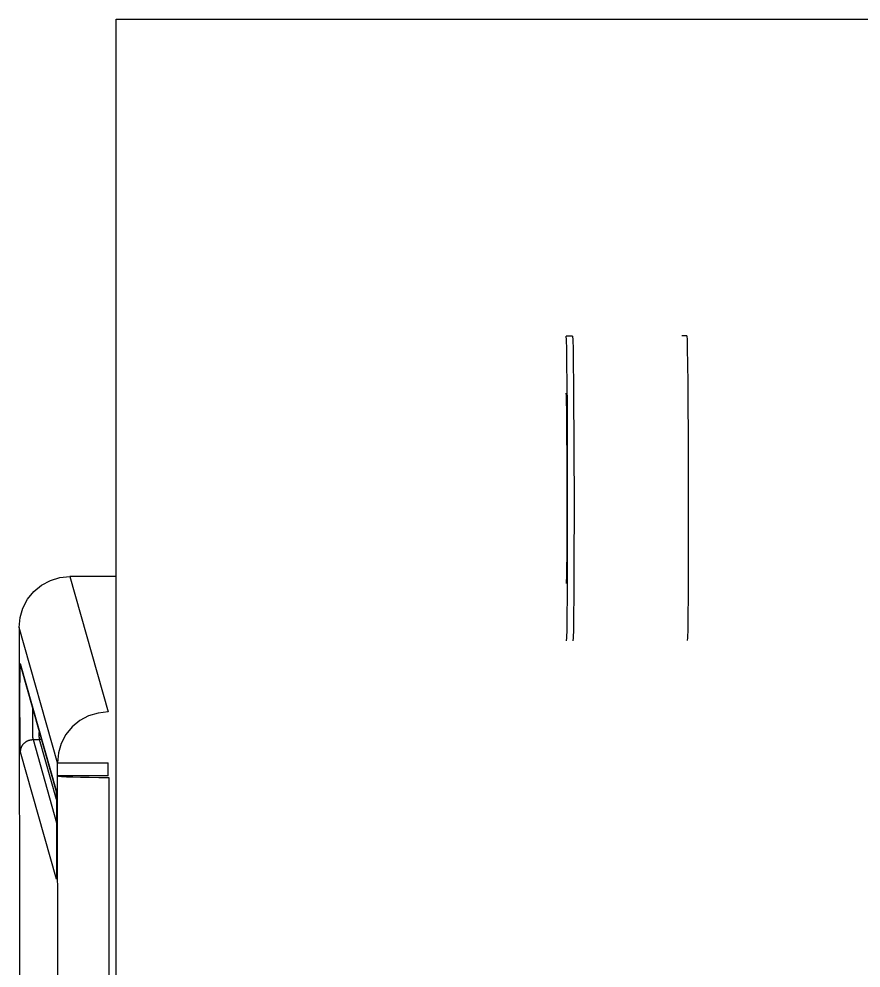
# Model space of a CAD drawing. Extents: x 2.75 to 8.34, y 2.35 to 7.17.
# Drawn here: x 7.6395 to 7.7701, y 3.8575 to 4.0046 of the extents above; entities that cross this region are included whole.
import ezdxf

# ---------------------------------------------------------------- set-up
doc = ezdxf.new("R2010")
doc.units = 0
doc.header["$LTSCALE"] = 0.5
doc.layers.add('TANGENT_LINES', color=7, linetype='CONTINUOUS')
doc.layers.add('VISIBLE', color=7, linetype='CONTINUOUS')

msp = doc.modelspace()

# ---------------------------------------------------------------- linework, layer by layer
at = {"layer": 'TANGENT_LINES'}
for p, q in [((7.64735, 3.91817), (7.65329, 3.89719)), ((7.64543, 3.8893), (7.63949, 3.91029)), ((7.63976, 3.90419), (7.63968, 3.90472)), ((7.63968, 3.90472), (7.64525, 3.88503)), ((7.64167, 3.89292), (7.64265, 3.89292)), ((7.64167, 3.89292), (7.64532, 3.88002)), ((7.64294, 3.89294), (7.64265, 3.89292)), ((7.64529, 3.8836), (7.64265, 3.89292)), ((7.64527, 3.87126), (7.6397, 3.89095)), ((7.64577, 3.6433), (7.64545, 3.88727)), ((7.65339, 3.88704), (7.65371, 3.64307))]:
    msp.add_line(p, q, dxfattribs=at)
for points in [[(7.64167, 3.89292), (7.64166, 3.89297), (7.64166, 3.89302), (7.64166, 3.89308), (7.64166, 3.89313), (7.64165, 3.89319), (7.64165, 3.89325), (7.64165, 3.89332), (7.64165, 3.89339), (7.64165, 3.89346), (7.64164, 3.89354), (7.64164, 3.89363), (7.64164, 3.89371), (7.64164, 3.89381), (7.64164, 3.8939), (7.64164, 3.894), (7.64164, 3.8941), (7.64164, 3.8942), (7.64163, 3.89431), (7.64163, 3.89441), (7.64163, 3.89452), (7.64163, 3.89463), (7.64163, 3.89474), (7.64163, 3.89485), (7.64163, 3.89496), (7.64163, 3.89507), (7.64163, 3.89519), (7.64163, 3.8953), (7.64163, 3.89541), (7.64163, 3.89553), (7.64162, 3.89564), (7.64162, 3.89575), (7.64162, 3.89587), (7.64162, 3.89598), (7.64162, 3.89609), (7.64162, 3.8962), (7.64162, 3.89631), (7.64162, 3.89642), (7.64162, 3.89653), (7.64162, 3.89664), (7.64162, 3.89675), (7.64162, 3.89686), (7.64162, 3.89696), (7.64162, 3.89707), (7.64162, 3.89718), (7.64162, 3.89728), (7.64162, 3.89739), (7.64162, 3.8975), (7.64162, 3.8976)], [(7.64265, 3.89292), (7.64265, 3.89295), (7.64265, 3.89298), (7.64265, 3.89301), (7.64264, 3.89303), (7.64264, 3.89306), (7.64264, 3.89309), (7.64264, 3.89312), (7.64264, 3.89315), (7.64264, 3.89318), (7.64264, 3.89321), (7.64264, 3.89324), (7.64264, 3.89327), (7.64263, 3.8933), (7.64263, 3.89334), (7.64263, 3.89337), (7.64263, 3.8934), (7.64263, 3.89344), (7.64263, 3.89347), (7.64263, 3.89351), (7.64263, 3.89354), (7.64263, 3.89358), (7.64263, 3.89361), (7.64263, 3.89365), (7.64263, 3.89369), (7.64263, 3.89372), (7.64263, 3.89376), (7.64262, 3.8938), (7.64262, 3.89384), (7.64262, 3.89387), (7.64262, 3.89391), (7.64262, 3.89395), (7.64262, 3.89399)], [(7.6397, 3.89095), (7.63971, 3.89101), (7.63971, 3.89108), (7.63972, 3.89114), (7.63973, 3.8912), (7.63974, 3.89127), (7.63975, 3.89133), (7.63976, 3.89139), (7.63978, 3.89146), (7.63979, 3.89152), (7.63981, 3.89158), (7.63983, 3.89164), (7.63985, 3.8917), (7.63987, 3.89176), (7.6399, 3.89182), (7.63993, 3.89187), (7.63996, 3.89193), (7.63999, 3.89199), (7.64003, 3.89204), (7.64006, 3.89209), (7.6401, 3.89214), (7.64014, 3.8922), (7.64019, 3.89224), (7.64023, 3.89229), (7.64027, 3.89234), (7.64032, 3.89239), (7.64037, 3.89243), (7.64042, 3.89247), (7.64047, 3.89251), (7.64052, 3.89255), (7.64057, 3.89259), (7.64063, 3.89262), (7.64068, 3.89266), (7.64074, 3.89269), (7.6408, 3.89272), (7.64085, 3.89274), (7.64091, 3.89277), (7.64097, 3.89279), (7.64103, 3.89281), (7.64109, 3.89282), (7.64116, 3.89284), (7.64122, 3.89285), (7.64128, 3.89287), (7.64134, 3.89288), (7.64141, 3.89289), (7.64147, 3.89289), (7.64154, 3.8929), (7.6416, 3.89291), (7.64167, 3.89292)]]:
    msp.add_lwpolyline(points, dxfattribs=at)
at = {"layer": 'VISIBLE'}
for p, q in [((7.65456, 4.00463), (7.90063, 4.00463)), ((7.65456, 3.80778), (7.65456, 4.00463)), ((7.7253, 3.95547), (7.72432, 3.95547)), ((7.72433, 3.95546), (7.72432, 3.95547)), ((7.7253, 3.95547), (7.72531, 3.95546)), ((7.74302, 3.9555), (7.74225, 3.9555)), ((7.74302, 3.9555), (7.74303, 3.95549)), ((7.72434, 3.94661), (7.72433, 3.94661)), ((7.65456, 3.91818), (7.64735, 3.91817)), ((7.63949, 3.91029), (7.63948, 3.90838)), ((7.63948, 3.90838), (7.63979, 3.6644)), ((7.63966, 3.90428), (7.63968, 3.90472)), ((7.63976, 3.90419), (7.64533, 3.8845)), ((7.64543, 3.8893), (7.6533, 3.88931)), ((7.64545, 3.88727), (7.64543, 3.8893)), ((7.65332, 3.88729), (7.6533, 3.88931)), ((7.65332, 3.88729), (7.64545, 3.88727)), ((7.64525, 3.88503), (7.64529, 3.8837)), ((7.64532, 3.88004), (7.64532, 3.87909)), ((7.64529, 3.87165), (7.64527, 3.87126)), ((7.6453, 3.87187), (7.64528, 3.87145))]:
    msp.add_line(p, q, dxfattribs=at)
for points in [[(7.72439, 3.90823), (7.72443, 3.90867), (7.72447, 3.90999), (7.7245, 3.91213), (7.72453, 3.91502), (7.72455, 3.91854), (7.72456, 3.92256), (7.72456, 3.92693), (7.72456, 3.93149), (7.72455, 3.93606), (7.72453, 3.94047), (7.72451, 3.94455), (7.72448, 3.94816), (7.72444, 3.95116), (7.72441, 3.95342), (7.72437, 3.95487), (7.72433, 3.95546)], [(7.72531, 3.95546), (7.72535, 3.95488), (7.72539, 3.95342), (7.72543, 3.95116), (7.72546, 3.94816), (7.72549, 3.94456), (7.72552, 3.94047), (7.72554, 3.93606), (7.72555, 3.93149), (7.72555, 3.92693), (7.72554, 3.92256), (7.72553, 3.91854), (7.72551, 3.91502), (7.72548, 3.91213), (7.72545, 3.90999), (7.72542, 3.90867), (7.72538, 3.90823)], [(7.74303, 3.95549), (7.74307, 3.9549), (7.74311, 3.95345), (7.74314, 3.95119), (7.74318, 3.94819), (7.74321, 3.94458), (7.74323, 3.9405), (7.74325, 3.93609), (7.74326, 3.93152), (7.74326, 3.92696), (7.74326, 3.92259), (7.74325, 3.91857), (7.74323, 3.91505), (7.7432, 3.91216), (7.74317, 3.91002), (7.74313, 3.9087), (7.74309, 3.90826)], [(7.72438, 3.91709), (7.7244, 3.91736), (7.72443, 3.91819), (7.72445, 3.91953), (7.72446, 3.92133), (7.72448, 3.92353), (7.72448, 3.92604), (7.72449, 3.92877), (7.72448, 3.93162), (7.72448, 3.93448), (7.72447, 3.93724), (7.72445, 3.93979), (7.72443, 3.94205), (7.72441, 3.94392), (7.72439, 3.94533), (7.72436, 3.94624), (7.72434, 3.94661)], [(7.63949, 3.91029), (7.63964, 3.91183), (7.64009, 3.9133), (7.64081, 3.91466), (7.64179, 3.91586), (7.64298, 3.91684), (7.64434, 3.91757), (7.64582, 3.91802), (7.64735, 3.91817)], [(7.63963, 3.89842), (7.63963, 3.89857), (7.63963, 3.89873), (7.63963, 3.89888), (7.63963, 3.89904), (7.63963, 3.89919), (7.63963, 3.89935), (7.63963, 3.8995), (7.63963, 3.89966), (7.63963, 3.89982), (7.63963, 3.89997), (7.63963, 3.90013), (7.63963, 3.90029), (7.63963, 3.90045), (7.63963, 3.90061), (7.63963, 3.90077), (7.63963, 3.90093), (7.63963, 3.90109), (7.63963, 3.90125), (7.63963, 3.90141), (7.63963, 3.90157), (7.63963, 3.90172), (7.63964, 3.90188), (7.63964, 3.90204), (7.63964, 3.90219), (7.63964, 3.90234), (7.63964, 3.90249), (7.63964, 3.90263), (7.63964, 3.90278), (7.63964, 3.90291), (7.63964, 3.90305), (7.63965, 3.90318), (7.63965, 3.90331), (7.63965, 3.90344), (7.63965, 3.90356), (7.63965, 3.90368), (7.63965, 3.9038), (7.63965, 3.90392), (7.63966, 3.90404), (7.63966, 3.90416), (7.63966, 3.90428)], [(7.6397, 3.89095), (7.6397, 3.89102), (7.63969, 3.89109), (7.63969, 3.89116), (7.63969, 3.89124), (7.63968, 3.89132), (7.63968, 3.89141), (7.63968, 3.8915), (7.63967, 3.8916), (7.63967, 3.8917), (7.63967, 3.89182), (7.63967, 3.89194), (7.63967, 3.89206), (7.63966, 3.89219), (7.63966, 3.89232), (7.63966, 3.89246), (7.63966, 3.89259), (7.63966, 3.89274), (7.63966, 3.89288), (7.63966, 3.89302), (7.63965, 3.89316), (7.63965, 3.89331), (7.63965, 3.89345), (7.63965, 3.89359), (7.63965, 3.89374), (7.63965, 3.89389), (7.63965, 3.89404), (7.63965, 3.89419), (7.63964, 3.89434), (7.63964, 3.8945), (7.63964, 3.89466), (7.63964, 3.89482), (7.63964, 3.89499), (7.63964, 3.89516), (7.63964, 3.89534), (7.63964, 3.89552), (7.63964, 3.89571), (7.63964, 3.8959), (7.63964, 3.8961), (7.63964, 3.89629), (7.63963, 3.89648), (7.63963, 3.89667), (7.63963, 3.89686), (7.63963, 3.89704), (7.63963, 3.89721), (7.63963, 3.89738), (7.63963, 3.89753), (7.63963, 3.89768), (7.63963, 3.89781), (7.63963, 3.89793), (7.63963, 3.89804), (7.63963, 3.89813), (7.63963, 3.8982), (7.63963, 3.89827), (7.63963, 3.89832), (7.63963, 3.89837), (7.63963, 3.89842)], [(7.65329, 3.89719), (7.65176, 3.89703), (7.65028, 3.89658), (7.64892, 3.89585), (7.64773, 3.89487), (7.64675, 3.89368), (7.64603, 3.89232), (7.64558, 3.89084), (7.64543, 3.8893)], [(7.64545, 3.88727), (7.64562, 3.88723), (7.64608, 3.88718), (7.64682, 3.88714), (7.64781, 3.88711), (7.64901, 3.88708), (7.65037, 3.88706), (7.65186, 3.88705), (7.65339, 3.88704)], [(7.64529, 3.8837), (7.64529, 3.88365), (7.64529, 3.88359), (7.64529, 3.88353), (7.64529, 3.88346), (7.64529, 3.8834), (7.64529, 3.88333), (7.64529, 3.88326), (7.6453, 3.88318), (7.6453, 3.8831), (7.6453, 3.88302), (7.6453, 3.88292), (7.6453, 3.88282), (7.6453, 3.88271), (7.6453, 3.8826), (7.6453, 3.88248), (7.6453, 3.88236), (7.6453, 3.88223), (7.6453, 3.8821), (7.64531, 3.88197), (7.64531, 3.88184), (7.64531, 3.88171), (7.64531, 3.88157), (7.64531, 3.88144), (7.64531, 3.88131), (7.64531, 3.88119), (7.64531, 3.88107), (7.64531, 3.88095), (7.64531, 3.88084), (7.64531, 3.88074), (7.64531, 3.88064), (7.64531, 3.88056), (7.64531, 3.88048), (7.64532, 3.88041), (7.64532, 3.88034), (7.64532, 3.88028), (7.64532, 3.88023), (7.64532, 3.88018), (7.64532, 3.88013), (7.64532, 3.88008), (7.64532, 3.88004)], [(7.64532, 3.87909), (7.64532, 3.879), (7.64532, 3.8789), (7.64532, 3.87881), (7.64532, 3.87871), (7.64532, 3.87861), (7.64532, 3.8785), (7.64532, 3.87839), (7.64532, 3.87828), (7.64532, 3.87816), (7.64532, 3.87803), (7.64532, 3.8779), (7.64532, 3.87776), (7.64532, 3.87762), (7.64532, 3.87747), (7.64532, 3.87731), (7.64532, 3.87715), (7.64532, 3.87699), (7.64532, 3.87682), (7.64532, 3.87666), (7.64532, 3.87648), (7.64532, 3.87631), (7.64532, 3.87614), (7.64532, 3.87597), (7.64532, 3.8758), (7.64532, 3.87563), (7.64532, 3.87547), (7.64532, 3.87531), (7.64532, 3.87515), (7.64532, 3.87499), (7.64532, 3.87484), (7.64532, 3.87469), (7.64532, 3.87454), (7.64532, 3.8744), (7.64532, 3.87425), (7.64532, 3.87411), (7.64532, 3.87397), (7.64532, 3.87382), (7.64532, 3.87368), (7.64531, 3.87353), (7.64531, 3.87339), (7.64531, 3.87324), (7.64531, 3.87309), (7.64531, 3.87294), (7.64531, 3.87278), (7.64531, 3.87263), (7.6453, 3.87248), (7.6453, 3.87234), (7.6453, 3.87221), (7.6453, 3.87209), (7.6453, 3.87198), (7.6453, 3.87188), (7.6453, 3.8718), (7.64529, 3.87174), (7.64529, 3.87169), (7.64529, 3.87167), (7.64529, 3.87165)], [(7.64532, 3.87908), (7.64532, 3.87895), (7.64532, 3.87881), (7.64532, 3.87868), (7.64532, 3.87854), (7.64532, 3.8784), (7.64532, 3.87826), (7.64532, 3.87812), (7.64532, 3.87798), (7.64532, 3.87783), (7.64532, 3.87768), (7.64532, 3.87753), (7.64532, 3.87737), (7.64532, 3.87721), (7.64532, 3.87704), (7.64532, 3.87687), (7.64532, 3.8767), (7.64532, 3.87653), (7.64532, 3.87635), (7.64532, 3.87617), (7.64532, 3.87599), (7.64532, 3.87582), (7.64532, 3.87564), (7.64532, 3.87546), (7.64532, 3.87528), (7.64532, 3.8751), (7.64532, 3.87493), (7.64532, 3.87475), (7.64532, 3.87458), (7.64532, 3.87441), (7.64532, 3.87424), (7.64532, 3.87408), (7.64532, 3.87391), (7.64532, 3.87376), (7.64531, 3.8736), (7.64531, 3.87345), (7.64531, 3.87331), (7.64531, 3.87316), (7.64531, 3.87303), (7.64531, 3.8729), (7.64531, 3.87277), (7.64531, 3.87265), (7.64531, 3.87253), (7.6453, 3.87241), (7.6453, 3.8723), (7.6453, 3.87219), (7.6453, 3.87208), (7.6453, 3.87197), (7.6453, 3.87187)]]:
    msp.add_lwpolyline(points, dxfattribs=at)

doc.saveas('drawing.dxf')
